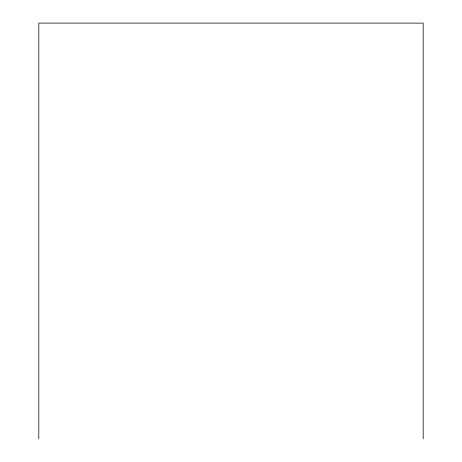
<?xml version="1.0" encoding="UTF-8"?>
<svg xmlns="http://www.w3.org/2000/svg" width="462" height="462" viewBox="0 0 462 462"><rect width="100%" height="100%" fill="white"/><g stroke="black" fill="none" stroke-linecap="round" stroke-linejoin="round"><path stroke-width="0.69" d="M423.192 438.9L423.192 23.1L38.808 23.1L38.808 438.9"/></g></svg>
